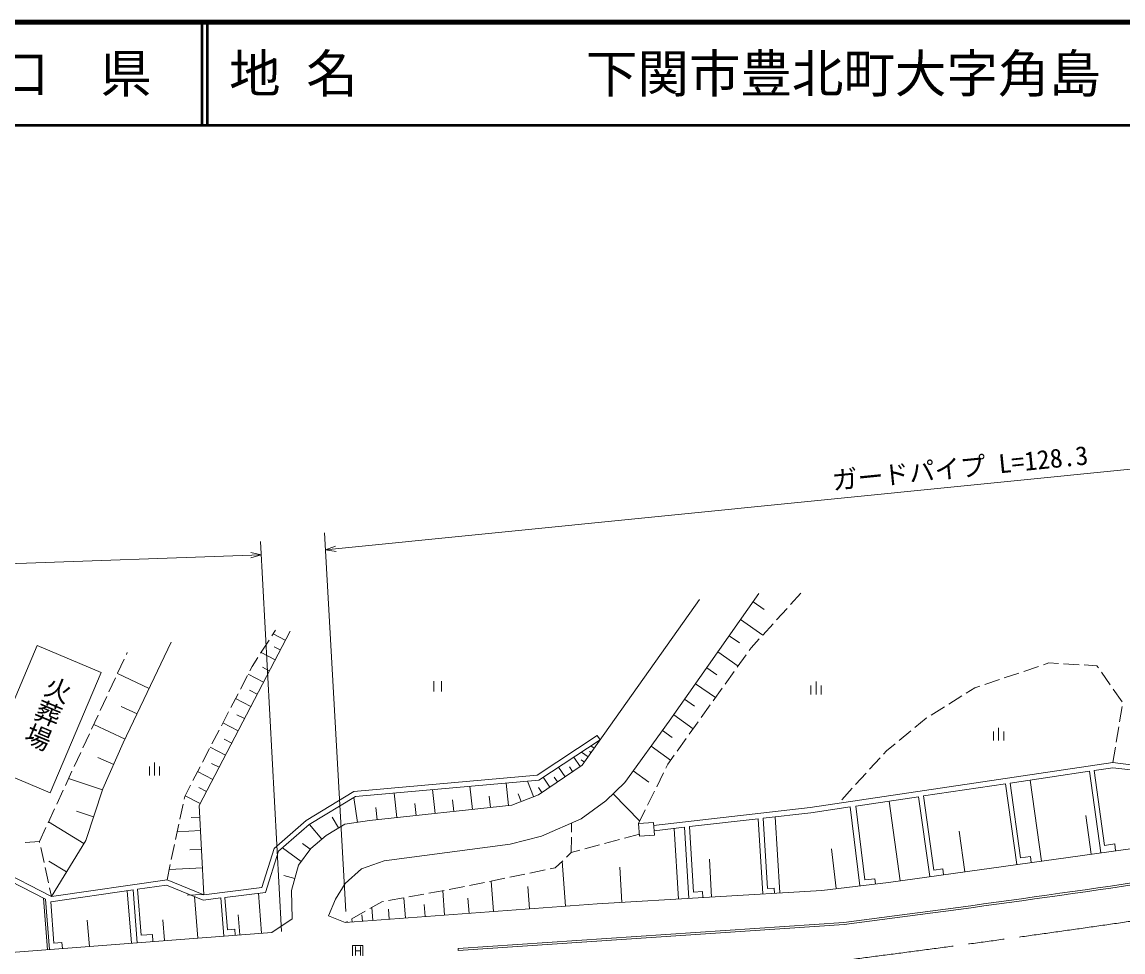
# Model space of a CAD drawing. Units: millimetres, scale not verified. Extents: x 40000 to 680000, y 20000 to 380000.
# Drawn here: x 350278 to 457169, y 289744 to 380000 of the extents above; entities that cross this region are included whole.
import ezdxf
from ezdxf.enums import TextEntityAlignment as Align

# ---------------------------------------------------------------- set-up
doc = ezdxf.new("R2010")
doc.units = ezdxf.units.MM
doc.header["$LTSCALE"] = 1000
doc.linetypes.add('CHAIN', pattern=[18.5, 12, -1.5, 3.5, -1.5])
for name, color, linetype, lineweight in [('M-BGD', 7, 'Continuous', 13), ('M-BMK', 2, 'CHAIN', 13), ('M-STR-HTXT', 7, 'Continuous', 13), ('M-TTL', 2, 'Continuous', 140), ('M-TTL-LINE', 7, 'Continuous', 50)]:
    doc.layers.add(name, color=color, linetype=linetype, lineweight=lineweight)
doc.layers.add('M-BMK-HTXT', color=7, linetype='Continuous')
doc.layers.add('M-TTL-TXT', color=7, linetype='Continuous')
doc.styles.add('@ＭＳ ゴシック', font='')
doc.styles.add('ＭＳ ゴシック', font='')
doc.styles.get('@ＭＳ ゴシック').set_extended_font_data('@MS Gothic')
doc.styles.get('ＭＳ ゴシック').set_extended_font_data('MS Gothic')

msp = doc.modelspace()

# ---------------------------------------------------------------- linework, layer by layer
at = {"layer": 'M-BGD'}
for p, q in [((404675, 307885), (416059, 323943)), ((421811, 324542), (413123, 312139)), ((424894, 323454), (425905, 324562)), ((421250, 323741), (422329, 322985)), ((423545, 321977), (424557, 323084)), ((420040, 322014), (422199, 320501)), ((367477, 303968), (376300, 320887)), ((374530, 320418), (374894, 320984)), ((422197, 320499), (423208, 321607)), ((364763, 319821), (360109, 310028)), ((373447, 318736), (374259, 319998)), ((375838, 320000), (374658, 320616)), ((418940, 320443), (419922, 319755)), ((421067, 319261), (421860, 320130)), ((360406, 318609), (360496, 318803)), ((374853, 318112), (373500, 318818)), ((375346, 319056), (374755, 319364)), ((417840, 318872), (419803, 317497)), ((419711, 317374), (420586, 318592)), ((420878, 318998), (421067, 319261)), ((359562, 316796), (360195, 318155)), ((372616, 317445), (373177, 318316)), ((449961, 317791), (449437, 317614)), ((450906, 317738), (449961, 317791)), ((452903, 317627), (451405, 317711)), ((454632, 317531), (453402, 317600)), ((454786, 317311), (454632, 317531)), ((362616, 315305), (359547, 316763)), ((371480, 315258), (372172, 316589)), ((373724, 315946), (372240, 316720)), ((372402, 317033), (372616, 317445)), ((374288, 317029), (373612, 317382)), ((416758, 317328), (417723, 316652)), ((418543, 315751), (419419, 316969)), ((447068, 316815), (445647, 316335)), ((448963, 317454), (447542, 316975)), ((455931, 315672), (455072, 316901)), ((358718, 314983), (359351, 316342)), ((390253, 316038), (390253, 315038)), ((391003, 315038), (391003, 316038)), ((415676, 315783), (417606, 314431)), ((417375, 314127), (418251, 315345)), ((426876, 314730), (426876, 315605)), ((427376, 314730), (427376, 315980)), ((427876, 314730), (427876, 315605)), ((442781, 315369), (441953, 314852)), ((443278, 315536), (442781, 315369)), ((445173, 316176), (443751, 315696)), ((357874, 313169), (358507, 314529)), ((370559, 313483), (371250, 314814)), ((372485, 313572), (371005, 314343)), ((373105, 314759), (372363, 315146)), ((414612, 314265), (415561, 313600)), ((441529, 314588), (440256, 313794)), ((457077, 314032), (456218, 315262)), ((361449, 312849), (359915, 313579)), ((416213, 312500), (417085, 313720)), ((439832, 313529), (438559, 312735)), ((456834, 312078), (457077, 313558)), ((357029, 311356), (357663, 312716)), ((369637, 311708), (370328, 313039)), ((371868, 312388), (371128, 312774)), ((413123, 312139), (408809, 306207)), ((413548, 312746), (415447, 311417)), ((438066, 312427), (436969, 311528)), ((438135, 312470), (438066, 312427)), ((360282, 310394), (357252, 311834)), ((368716, 309933), (369407, 311264)), ((371251, 311204), (369775, 311973)), ((412462, 311231), (413405, 310545)), ((415050, 310872), (415922, 312093)), ((436583, 311211), (435423, 310259)), ((444591, 310263), (444591, 311138)), ((445091, 310263), (445091, 311513)), ((445591, 310263), (445591, 311138)), ((456508, 310104), (456752, 311584)), ((356185, 309543), (356818, 310903)), ((360109, 310028), (358121, 305568)), ((370635, 310023), (369897, 310408)), ((406404, 310325), (400460, 306428)), ((406404, 310325), (406130, 310743)), ((413888, 309245), (414760, 310465)), ((355341, 307730), (355974, 309090)), ((367794, 308158), (368485, 309489)), ((370019, 308843), (368548, 309610)), ((405247, 308693), (404607, 309147)), ((405537, 309101), (405377, 309214)), ((405826, 309509), (405506, 309736)), ((411366, 309723), (413251, 308352)), ((434216, 309270), (433919, 308946)), ((435036, 309942), (434216, 309270)), ((456183, 308131), (456427, 309611)), ((359181, 307946), (357648, 308629)), ((363142, 306874), (363142, 308124)), ((369405, 307665), (368670, 308049)), ((400420, 305009), (404675, 307885)), ((404455, 307737), (403841, 308645)), ((404884, 308181), (404564, 308408)), ((412786, 307581), (412979, 307972)), ((412979, 307972), (413597, 308838)), ((433581, 308577), (432567, 307472)), ((354497, 305917), (355130, 307277)), ((362642, 306874), (362642, 307749)), ((363642, 306874), (363642, 307749)), ((366872, 306383), (367563, 307714)), ((368791, 306488), (367324, 307253)), ((403002, 306754), (402374, 307683)), ((403729, 307245), (403422, 307699)), ((409621, 307324), (411120, 306234)), ((411900, 305788), (412564, 307133)), ((432229, 307104), (431215, 305998)), ((453930, 307290), (446205, 306139)), ((455031, 299370), (453930, 307290)), ((456189, 307626), (454366, 307355)), ((455376, 300093), (454366, 307355)), ((457919, 307410), (456189, 307626)), ((358096, 305491), (354804, 306578)), ((366071, 304841), (366642, 305939)), ((400460, 306428), (382649, 304836)), ((394006, 303575), (393762, 305830)), ((397509, 303954), (397272, 306143)), ((399944, 304821), (399348, 306329)), ((400756, 305236), (400435, 305711)), ((401516, 305750), (400874, 306700)), ((402259, 306252), (401945, 306716)), ((408809, 306207), (406951, 304410)), ((445775, 306075), (437794, 304886)), ((446865, 298234), (445775, 306075)), ((447213, 298883), (446205, 306139)), ((449265, 298568), (448173, 306421)), ((353653, 304104), (354286, 305464)), ((358121, 305568), (356473, 300575)), ((366017, 304584), (366071, 304841)), ((367567, 304140), (366104, 304903)), ((368179, 305314), (367446, 305697)), ((382649, 304836), (378164, 302112)), ((382863, 302321), (382500, 304745)), ((386683, 302782), (386424, 305173)), ((390399, 303184), (390147, 305506)), ((395758, 303764), (395639, 304859)), ((397844, 303990), (400420, 305009)), ((398738, 304344), (398440, 305098)), ((407670, 305105), (410248, 302441)), ((411015, 303994), (411679, 305339)), ((430877, 305630), (429863, 304525)), ((437328, 304817), (431236, 303909)), ((438407, 297058), (437328, 304817)), ((438795, 297687), (437794, 304886)), ((352808, 302291), (353442, 303651)), ((365602, 302628), (365913, 304095)), ((367923, 295290), (367477, 303968)), ((384002, 302492), (397844, 303990)), ((384770, 302575), (384641, 303771)), ((388541, 302983), (388415, 304144)), ((392202, 303380), (392080, 304507)), ((406951, 304410), (404555, 302672)), ((430686, 303827), (426863, 303258)), ((431608, 296165), (430686, 303827)), ((432099, 296737), (431236, 303909)), ((435533, 296658), (434458, 304389)), ((357226, 302858), (355581, 303401)), ((367535, 302844), (366711, 302801)), ((381015, 301778), (380384, 302829)), ((404555, 302672), (400720, 300994)), ((410130, 302201), (410794, 303546)), ((421765, 302673), (415098, 301909)), ((422207, 295376), (421765, 302673)), ((426863, 303258), (422240, 302728)), ((422652, 295908), (422240, 302728)), ((423860, 295476), (423414, 302862)), ((454082, 299238), (453562, 302978)), ((351964, 300478), (352597, 301838)), ((356281, 300260), (352841, 302361)), ((365186, 300672), (365498, 302139)), ((367603, 301525), (365343, 301409)), ((378164, 302112), (375188, 299513)), ((379384, 300698), (378185, 302125)), ((379808, 301054), (381606, 302133)), ((381606, 302133), (384002, 302492)), ((403616, 301387), (403621, 302263)), ((414585, 301850), (411641, 301513)), ((414005, 294880), (413591, 301736)), ((415003, 294940), (414585, 301850)), ((415482, 295549), (415098, 301909)), ((441815, 297532), (441269, 301458)), ((350575, 300375), (351964, 300478)), ((351964, 300478), (351987, 300373)), ((356473, 300575), (353146, 295127)), ((378310, 299796), (379808, 301054)), ((400720, 300994), (397664, 300215)), ((403604, 299388), (403613, 300887)), ((408287, 300663), (406839, 300269)), ((410216, 301189), (408769, 300795)), ((434394, 296500), (465852, 300874)), ((352095, 299885), (352419, 298420)), ((364771, 298715), (365082, 300182)), ((367696, 299717), (366566, 299659)), ((375188, 299513), (373931, 295532)), ((377370, 298527), (375578, 299854)), ((377112, 298178), (378310, 299796)), ((378257, 299725), (377509, 300279)), ((397664, 300215), (385440, 298597)), ((403604, 299388), (403134, 298943)), ((404427, 299612), (403604, 299388)), ((406357, 300138), (404910, 299743)), ((429336, 295891), (428870, 299766)), ((456362, 300230), (455376, 300093)), ((456454, 299568), (456362, 300230)), ((354600, 297509), (352880, 298559)), ((364355, 296759), (364667, 298226)), ((385440, 298597), (383223, 297818)), ((402771, 298600), (402053, 297921)), ((403038, 294177), (402716, 298548)), ((417235, 295075), (417013, 298748)), ((448187, 299019), (447213, 298883)), ((448269, 298429), (448187, 299019)), ((352572, 294859), (347737, 297334)), ((352526, 297932), (352850, 296467)), ((367788, 297910), (364565, 297744)), ((376762, 296874), (375685, 297163)), ((376453, 295721), (377112, 298178)), ((383223, 297818), (381666, 296380)), ((399105, 297305), (397636, 296999)), ((401063, 297714), (399594, 297407)), ((402053, 297921), (401552, 297816)), ((408520, 294549), (408313, 297977)), ((439666, 297808), (438795, 297687)), ((439745, 297244), (439666, 297808)), ((364292, 296244), (361489, 295836)), ((367854, 294777), (364292, 296244)), ((381666, 296380), (380707, 294882)), ((395189, 296488), (393721, 296181)), ((397147, 296897), (395679, 296590)), ((396044, 293663), (395826, 296621)), ((399541, 293920), (399380, 296105)), ((427923, 295721), (434394, 296500)), ((433092, 296856), (432099, 296737)), ((433153, 296351), (433092, 296856)), ((352958, 295979), (353146, 295127)), ((361071, 295776), (353060, 294610)), ((360894, 290595), (360500, 295693)), ((361467, 290639), (361071, 295776)), ((361834, 291360), (361489, 295836)), ((367921, 295330), (366309, 295248)), ((367336, 291092), (367026, 295118)), ((373931, 295532), (369982, 295042)), ((370224, 291906), (369982, 295042)), ((373538, 291570), (373239, 295446)), ((376513, 292965), (376453, 295721)), ((389296, 295361), (387821, 295090)), ((391263, 295723), (389788, 295452)), ((391311, 293315), (391135, 295699)), ((393231, 296084), (391755, 295813)), ((406113, 294403), (427923, 295721)), ((416353, 295602), (415482, 295549)), ((416388, 295024), (416353, 295602)), ((423316, 295948), (422652, 295908)), ((423347, 295445), (423316, 295948)), ((352737, 289966), (352351, 294972)), ((352948, 289982), (352572, 294859)), ((353368, 290609), (353060, 294610)), ((369580, 294992), (367854, 294777)), ((369866, 291287), (369580, 294992)), ((380707, 294882), (380048, 293265)), ((381666, 292605), (406113, 294403)), ((385205, 294610), (384039, 293949)), ((384344, 292802), (384251, 294069)), ((385362, 294639), (385205, 294610)), ((387329, 295000), (385854, 294729)), ((387496, 293034), (387351, 295004)), ((389403, 293174), (389316, 294367)), ((393677, 293489), (393569, 294968)), ((371423, 291407), (371274, 293345)), ((374535, 291647), (376513, 292965)), ((380048, 293265), (381666, 292605)), ((382317, 292653), (382294, 292961)), ((383604, 293703), (382298, 292964)), ((383330, 292728), (383284, 293361)), ((385920, 292918), (385847, 293903)), ((356815, 290280), (356619, 292829)), ((364115, 290843), (363960, 292857)), ((370939, 291961), (370224, 291906)), ((370984, 291373), (370939, 291961)), ((381863, 292717), (381666, 292605)), ((392619, 290080), (430071, 292617)), ((392633, 289880), (430085, 292417)), ((302273, 286074), (374535, 291647)), ((362931, 291445), (361834, 291360)), ((362984, 290756), (362931, 291445)), ((354148, 290670), (353368, 290609)), ((354194, 290078), (354148, 290670)), ((383374, 290370), (382374, 290370)), ((382374, 290370), (382374, 289370)), ((382644, 289413), (382644, 290262)), ((382644, 289870), (383140, 289870)), ((383140, 290268), (383140, 289415)), ((383374, 289370), (383374, 290370)), ((392633, 289880), (392619, 290080))]:
    msp.add_line(p, q, dxfattribs=at)
for points in [[(351739, 319497), (346790, 307811), (353001, 305180), (357950, 316867)], [(410130, 302201), (411572, 302324), (411678, 301092), (410235, 300968)]]:
    msp.add_lwpolyline(points, close=True, dxfattribs=at)
for points in [[(406130, 310743), (400291, 306915), (382488, 305324), (377868, 302517), (374754, 299798), (373551, 295988), (367923, 295290), (364355, 296759), (353146, 295127), (347837, 297844), (333053, 296575), (332738, 299555), (293411, 296302), (290926, 291957)], [(501713, 310458), (488112, 308661), (483954, 310784), (469731, 308572), (467953, 309193), (457919, 307914), (456183, 308131), (426798, 303753), (411599, 302011)]]:
    msp.add_lwpolyline(points, dxfattribs=at)
for radius in [1408672, 1408872]:
    msp.add_arc((252637, 1690070), radius, 277.23561, 278.85518, dxfattribs=at)
at = {"layer": 'M-BMK'}
msp.add_arc((220169, 1934231), 1658638, 265.08369, 278.6645, dxfattribs=at)
at = {"layer": 'M-STR-HTXT'}
for p, q in [((379753, 328782), (503299, 341171)), ((381704, 293666), (379661, 330431)), ((375469, 291731), (373426, 329571)), ((300794, 325666), (373495, 328291)), ((373495, 328291), (372487, 328517)), ((373495, 328291), (372506, 327992)), ((379753, 328782), (380722, 329143)), ((379753, 328782), (380774, 328620))]:
    msp.add_line(p, q, dxfattribs=at)
at = {"layer": 'M-TTL'}
msp.add_line((680000, 380000), (40000, 380000), dxfattribs=at)
at = {"layer": 'M-TTL-LINE'}
for p, q in [((367750, 380000), (367750, 370000)), ((368250, 380000), (368250, 370000)), ((40000, 370000), (680000, 370000))]:
    msp.add_line(p, q, dxfattribs=at)

# ---------------------------------------------------------------- texts
at = {"layer": 'M-BMK-HTXT', "style": '@ＭＳ ゴシック'}
msp.add_text('火葬場', height=1833, rotation=247.218, dxfattribs=at).set_placement((352804, 312918), align=Align.MIDDLE_CENTER)
at = {"layer": 'M-STR-HTXT', "style": 'ＭＳ ゴシック'}
msp.add_text('ガードパイプ L=128.3', height=1833, rotation=5.726, dxfattribs=at).set_placement((441496, 335275), align=Align.BOTTOM_CENTER)
at = {"layer": 'M-TTL-TXT', "style": 'ＭＳ ゴシック'}
for s, p in [('地 名', (370380, 375000)), ('下関市豊北町大字角島', (405024, 375000))]:
    msp.add_text(s, height=3666, dxfattribs=at).set_placement(p, align=Align.MIDDLE_LEFT)
msp.add_text('山\u3000口\u3000県', height=3666, dxfattribs=at).set_placement((350375, 375000), align=Align.MIDDLE_CENTER)

doc.saveas('drawing.dxf')
